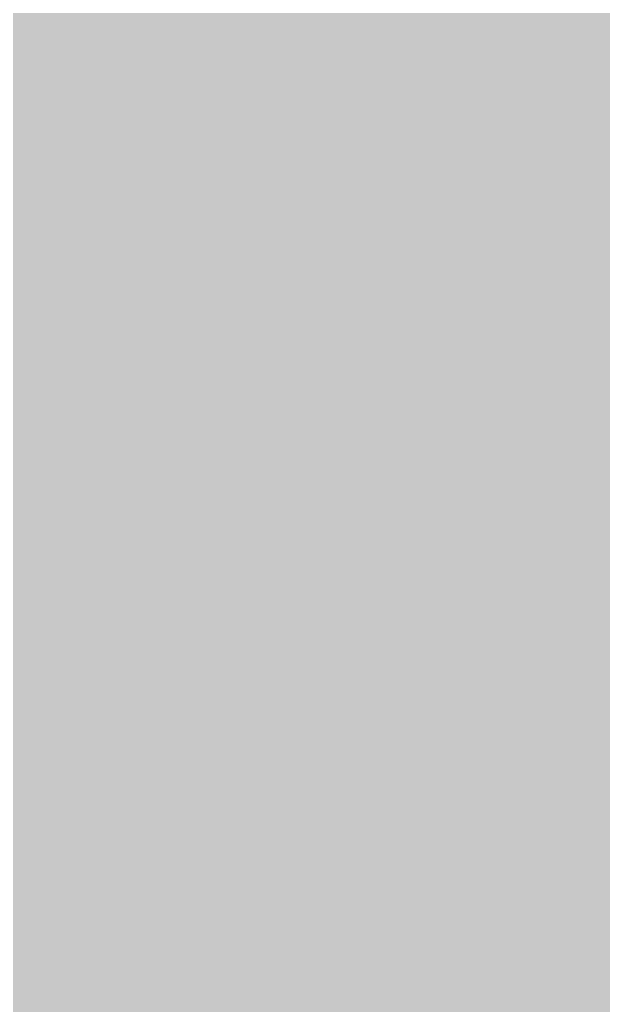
# Model space of a CAD drawing. Header units: millimetres. Extents: x -0.5 to 77.7, y -66.2 to -6.
# Drawn here: x 46.5911 to 46.6552, y -22.6228 to -22.5146 of the extents above; entities that cross this region are included whole.
import ezdxf

# ---------------------------------------------------------------- set-up
doc = ezdxf.new("R2010")
doc.units = ezdxf.units.MM
doc.header["$MEASUREMENT"] = 0
for name, color, linetype, true_color in [('Inner1', 7, 'Continuous', 0x999966), ('Inner2', 7, 'Continuous', 0x008000), ('Top-Silkscreen-Layer', 7, 'Continuous', 0xffcc00)]:
    doc.layers.add(name, color=color, linetype=linetype, true_color=true_color)

msp = doc.modelspace()

# ---------------------------------------------------------------- hatches: boundary and pattern name
at = {"layer": 'Inner1'}
msp.add_hatch(color=256, dxfattribs=at).paths.add_polyline_path([(77.23901447802896, -6.454152908305818), (77.23901447802896, -65.68199136398273), (-0.022860045720091406, -65.68199136398273), (-0.02286004572008509, -6.454152908305818)])
at = {"layer": 'Top-Silkscreen-Layer'}
msp.add_hatch(color=256, dxfattribs=at).paths.add_polyline_path([(46.6203521631012, -22.54289704513922), (46.67825793626676, -22.609831649172925), (46.694190120154516, -22.594458028335676), (46.69165011475192, -22.568604710489996), (46.65189903020138, -22.527720055170096), (46.63261403918221, -22.527720055170096)])

# ---------------------------------------------------------------- linework, layer by layer
at = {"layer": 'Inner2', "const_width": 0.4}
msp.add_lwpolyline([(36.83007366014733, -22.47904495808992), (51.18110236220473, -22.47904495808992)], dxfattribs=at)
at = {"layer": 'Top-Silkscreen-Layer', "const_width": 0.25400050800101603}
for points in [[(46.421501490145864, -22.27684091532057), (46.425355948344304, -22.303160321149946), (46.38942757192466, -22.27721232918258)], [(46.615596002984844, -22.2777949391622), (46.63059473488715, -22.291588230429724), (46.615780153376534, -22.3086077244594), (46.600971921879434, -22.32562721848908), (46.58737654296206, -22.30893544257294), (46.573781164044696, -22.292243666656802), (46.584684137235314, -22.27869798463061)], [(46.52599096239495, -22.66446590001188), (46.5780928232156, -22.711220350876463), (46.54914946165307, -22.64814553795775), (46.53335062804895, -22.64814553795775)], [(46.62599097509495, -22.779152674500263), (46.67715303391663, -22.825681363997745), (46.649149474353074, -22.762832312446132), (46.63335064074896, -22.762832312446132)], [(46.5253559610443, -22.54289704513922), (46.52694981443443, -22.603699679137417), (46.59038644936413, -22.555313920329894)], [(46.623457319705864, -22.6575182760049), (46.672111123192494, -22.720403740680236), (46.674613028514045, -22.647715863097776)], [(46.43249971353909, -22.53349517659309), (46.41835188344666, -22.555670768942413), (46.41230667058849, -22.572420805856513), (46.420441037890285, -22.59045986735053), (46.44060868078686, -22.61479111662445), (46.45264195638163, -22.621076021779608), (46.468288389661595, -22.6136404619147), (46.490653137231405, -22.55762979499889)], [(46.6203521631012, -22.54289704513922), (46.67825793626676, -22.609831649172925), (46.694190120154516, -22.594458028335676), (46.69165011475192, -22.568604710489996), (46.65189903020138, -22.527720055170096), (46.63261403918221, -22.527720055170096)], [(46.72343193235184, -22.550106843637035), (46.720879226922236, -22.595259117057655), (46.72865799346767, -22.608003710361864), (46.74870498610762, -22.608003710361864), (46.7880941198883, -22.577263751312113), (46.74935903749879, -22.533458763469362), (46.73377610435389, -22.533458763469362)], [(46.44322488635153, -22.647883363466917), (46.42693075169391, -22.70198598269947), (46.482925170794026, -22.697244993990306), (46.49007528600231, -22.68192235152627), (46.482080618997664, -22.666803622555108)], [(46.739268866036994, -22.648349451450613), (46.72378753310821, -22.699575433908787), (46.779273951127806, -22.699444346663373), (46.78795441959116, -22.681900503652038), (46.77981370227585, -22.667655689650303), (46.762713115902905, -22.647912493965897)]]:
    msp.add_lwpolyline(points, close=True, dxfattribs=at)
for points in [[(46.48416977344129, -22.384012021071843), (46.49947965600541, -22.366453612811014), (46.517481944296264, -22.385439415521915), (46.53803693801674, -22.406653701404863), (46.53337602810298, -22.411802517099762), (46.54920026176112, -22.512725130819604), (46.562801990691995, -22.51638829106647), (46.578384923836886, -22.500424777624858), (46.593961506968284, -22.484461264183242), (46.59431710772464, -22.457588378873226), (46.574981316597416, -22.413033280681713), (46.58463968714077, -22.38878214027999), (46.60118782233865, -22.36866024810883), (46.62058711360094, -22.389051597395568), (46.63429044274792, -22.41162045148113), (46.615843653511604, -22.42530450337748), (46.60309282639059, -22.436803767850247), (46.60309282639059, -22.456168267047897), (46.60309282639059, -22.47553276624555), (46.61934251095367, -22.493156718129082), (46.69573317343659, -22.467507313776274), (46.69909233058152, -22.456044462427233), (46.703042038982545, -22.467725792518632), (46.77756579749456, -22.49388498060361), (46.793091580517896, -22.477244183060687)], [(46.793091580517896, -22.45921240419142), (46.7511306912671, -22.413033280681713), (46.73371260421882, -22.413033280681713), (46.71728511927757, -22.430234840330023), (46.691040513455306, -22.433104194479654), (46.684245999003366, -22.41867731485929), (46.67415582754158, -22.41390719565114), (46.66771056383251, -22.409217185315196), (46.684176148854796, -22.388607357286105), (46.70063538386359, -22.367997529257014), (46.71061760509578, -22.374326130160643), (46.725590936944045, -22.38817039980139), (46.745936380218794, -22.399130750043007), (46.76127166283694, -22.40258271417226), (46.77718479668417, -22.38723094120925), (46.793091580517896, -22.36091881800462)], [(46.462801977991994, -22.51638829106647), (46.477686409651184, -22.500548582245525), (46.48309027114519, -22.4245034146555), (46.42453679660197, -22.42396450042435)]]:
    msp.add_lwpolyline(points, dxfattribs=at)

doc.saveas('drawing.dxf')
